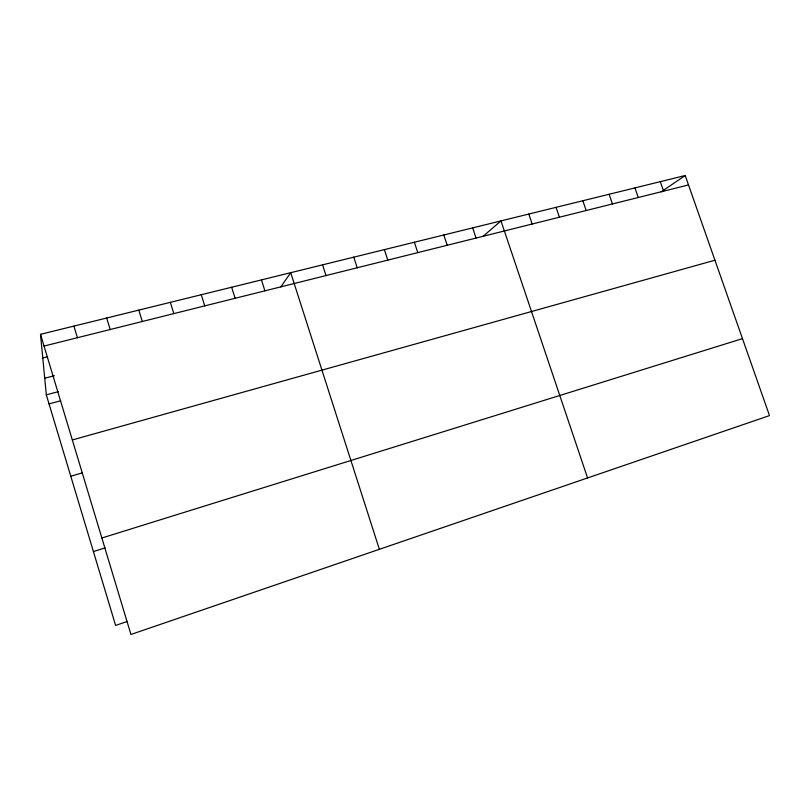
<?xml version="1.0" encoding="UTF-8"?>
<svg xmlns="http://www.w3.org/2000/svg" width="810" height="810" viewBox="0 0 810 810"><rect width="100%" height="100%" fill="white"/><g stroke="black" fill="none" stroke-linecap="round" stroke-linejoin="round"><path stroke-width="1.21" d="M280.807 286.922L290.709 272.697L379.374 549.312M483.043 236.358L500.985 220.907L587.564 477.951M661.183 191.818L685.199 175.527L769.5 415.591L130.936 634.473L40.5 334.327L685.199 175.527M127.231 621.483L115.607 625.421L46.322 394.845L40.5 334.327M93.413 551.559L105.057 547.894M101.868 538.002L742.476 338.631M70.784 476.24L82.448 472.858M72.323 439.951L714.936 260.223M49.045 403.896L60.73 400.778M46.322 394.845L58.563 391.605M44.722 378.219L54.402 375.708M42.778 357.959L47.638 356.724M44.034 346.062L688.5 184.943M660.292 181.663L663.613 191.17M634.939 187.91L638.27 197.508M609.12 194.268L612.461 203.958M582.825 200.738L586.187 210.529M556.055 207.34L559.426 217.222M528.778 214.053L532.16 224.036M472.655 227.883L476.067 238.059M443.789 234.991L447.211 245.268M414.366 242.241L417.798 252.619M384.365 249.632L387.798 260.121M353.757 257.165L357.21 267.766M322.552 264.85L326.015 275.572M261.448 279.906L264.921 290.841M231.64 287.246L235.123 298.293M201.275 294.729L204.768 305.876M170.333 302.343L173.836 313.612M138.804 310.119L142.317 321.489M106.667 318.026L110.19 329.518M73.902 326.096L77.436 337.709"/></g></svg>
